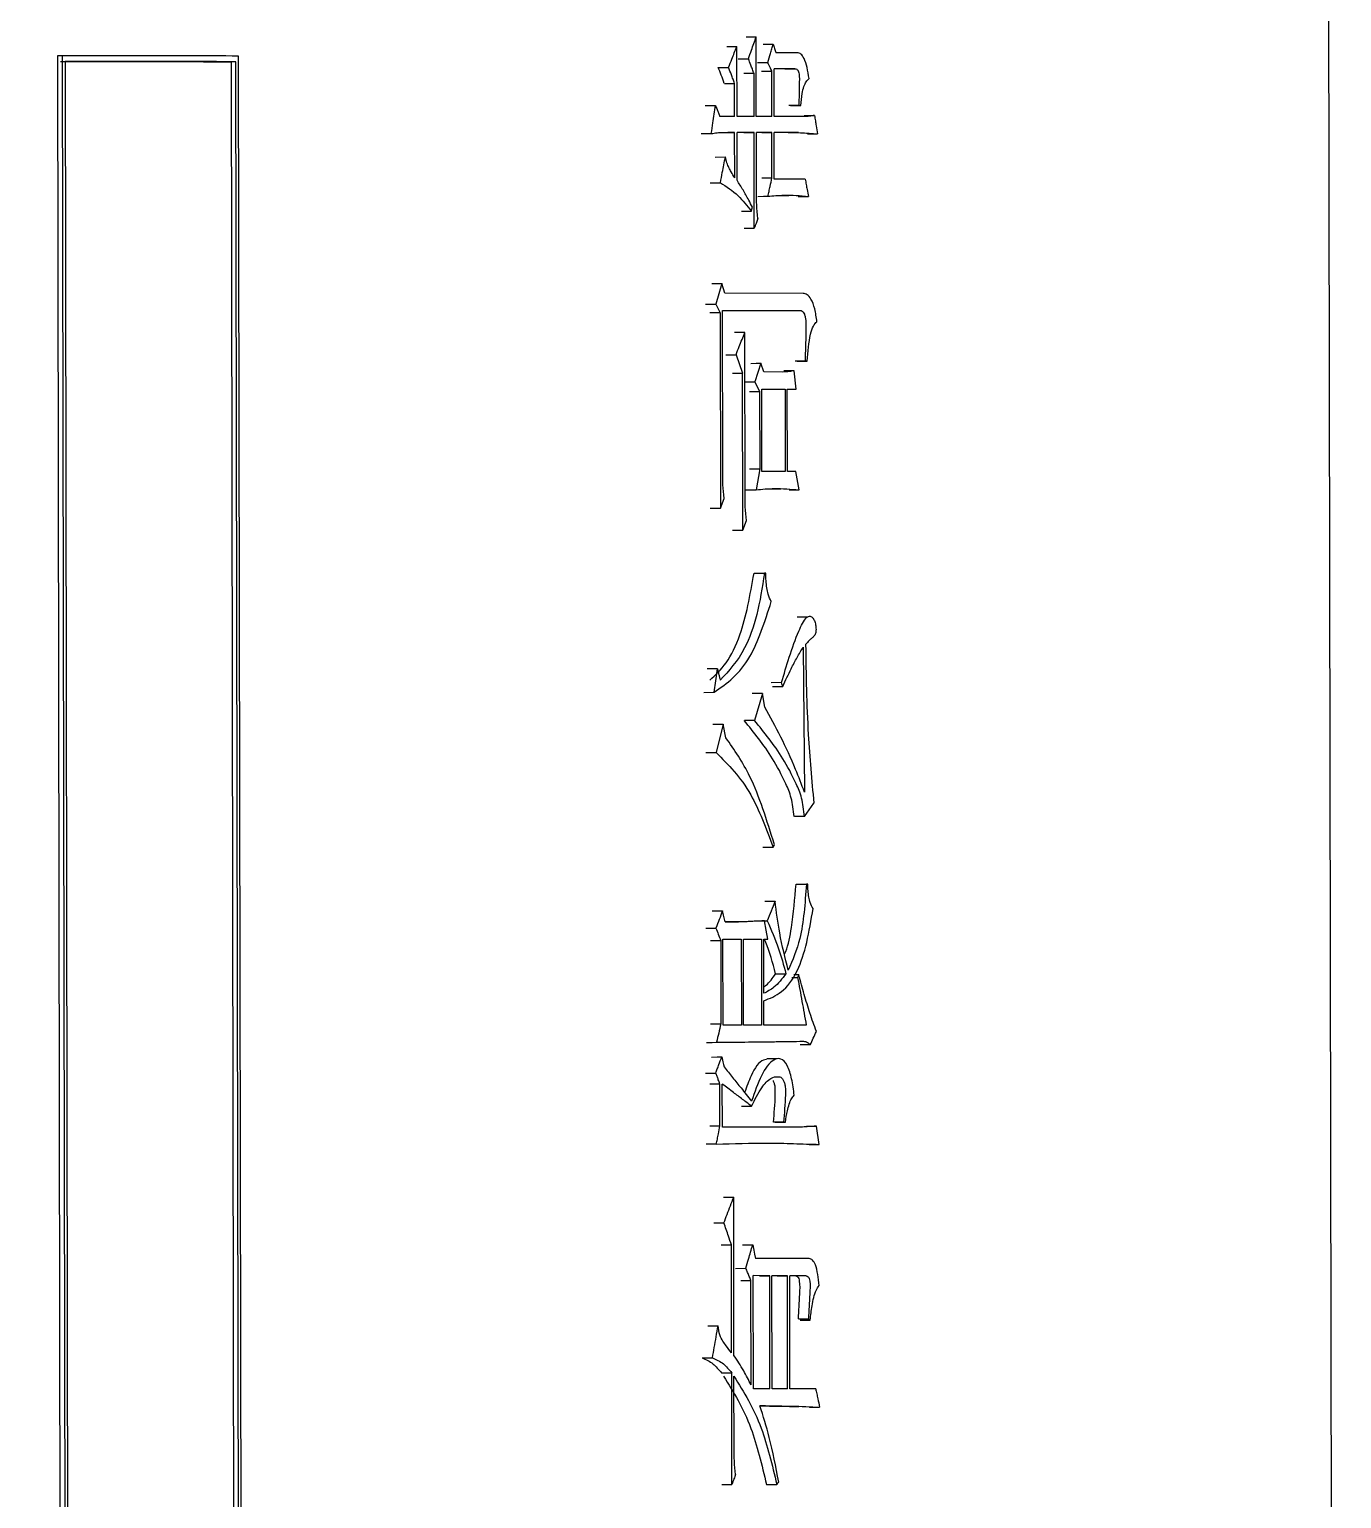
# Model space of a CAD drawing. Header units: millimetres. Extents: x 2384 to 4064, y 886 to 2074.
# Drawn here: x 2992.42 to 3003.98, y 1087.38 to 1100.33 of the extents above; entities that cross this region are included whole.
import ezdxf

# ---------------------------------------------------------------- set-up
doc = ezdxf.new("R2010")
doc.units = ezdxf.units.MM

msp = doc.modelspace()

# ---------------------------------------------------------------- linework, layer by layer
at = {"color": 7, "linetype": 'Continuous', "lineweight": 25}
for p, q in [((3003.859, 1102.764), (3003.921, 1065.764)), ((2998.651, 1099.558), (2998.65, 1100.175)), ((2998.821, 1099.558), (2998.82, 1100.261)), ((2992.664, 1100.093), (2992.702, 1077.96)), ((2992.706, 1100.093), (2992.664, 1100.093)), ((2992.706, 1100.093), (2992.743, 1077.96)), ((2992.731, 1100.043), (2992.768, 1078.01)), ((2994.193, 1100.041), (2994.23, 1078.008)), ((2994.236, 1100.041), (2994.193, 1100.041)), ((2994.273, 1078.008), (2994.236, 1100.041)), ((2994.297, 1077.958), (2994.26, 1100.091)), ((2998.662, 1100.066), (2998.752, 1100.067)), ((2998.832, 1100.033), (2998.921, 1100.034)), ((2999.183, 1100.12), (2998.993, 1100.12)), ((2998.485, 1099.991), (2998.576, 1099.991)), ((2998.801, 1099.937), (2998.711, 1099.936)), ((2998.801, 1099.558), (2998.801, 1099.937)), ((2998.868, 1099.958), (2998.957, 1099.958)), ((2998.958, 1099.558), (2998.957, 1099.958)), ((2999.16, 1099.979), (2998.977, 1099.979)), ((2998.978, 1099.558), (2998.977, 1099.979)), ((2999.071, 1099.979), (2999.16, 1099.979)), ((2998.63, 1099.558), (2998.63, 1099.85)), ((2999.196, 1099.654), (2999.107, 1099.654)), ((2999.123, 1099.654), (2999.212, 1099.654)), ((2999.196, 1099.654), (2999.212, 1099.654)), ((2998.63, 1099.558), (2998.499, 1099.559)), ((2998.801, 1099.558), (2998.651, 1099.558)), ((2998.958, 1099.558), (2998.821, 1099.558)), ((2999.22, 1099.557), (2998.978, 1099.558)), ((2998.541, 1099.418), (2998.63, 1099.418)), ((2998.63, 1099.418), (2998.569, 1099.418)), ((2998.631, 1099.018), (2998.63, 1099.418)), ((2998.801, 1099.417), (2998.651, 1099.418)), ((2998.652, 1098.996), (2998.651, 1099.418)), ((2998.712, 1099.417), (2998.801, 1099.417)), ((2998.803, 1098.574), (2998.801, 1099.417)), ((2998.958, 1099.417), (2998.822, 1099.417)), ((2998.822, 1098.876), (2998.822, 1099.417)), ((2998.869, 1099.417), (2998.958, 1099.417)), ((2998.959, 1099.017), (2998.958, 1099.417)), ((2999.192, 1099.416), (2998.978, 1099.417)), ((2998.979, 1099.006), (2998.978, 1099.417)), ((2999.103, 1099.416), (2999.192, 1099.416)), ((2999.272, 1099.405), (2999.36, 1099.405)), ((2998.459, 1099.201), (2998.549, 1099.202)), ((2998.87, 1099.017), (2998.959, 1099.017)), ((2999.252, 1099.005), (2998.979, 1099.006)), ((2998.414, 1098.974), (2998.504, 1098.975)), ((2999.191, 1098.854), (2999.28, 1098.854)), ((2998.689, 1098.725), (2998.778, 1098.725)), ((2998.713, 1098.573), (2998.803, 1098.574)), ((2998.518, 1098.088), (2998.464, 1097.904)), ((2998.543, 1098.001), (2998.518, 1098.088)), ((2999.234, 1097.999), (2998.543, 1098.001)), ((2998.464, 1097.904), (2998.502, 1097.828)), ((2998.502, 1097.828), (2998.504, 1096.108)), ((2998.522, 1097.85), (2999.215, 1097.848)), ((2998.525, 1096.411), (2998.522, 1097.85)), ((2998.722, 1096.216), (2998.719, 1097.654)), ((2998.552, 1097.46), (2998.642, 1097.46)), ((2998.642, 1097.46), (2998.699, 1097.297)), ((2998.702, 1095.913), (2998.699, 1097.297)), ((2998.861, 1097.384), (2998.809, 1097.221)), ((2998.886, 1097.308), (2998.861, 1097.384)), ((2999.054, 1097.307), (2998.886, 1097.308)), ((2999.153, 1097.318), (2999.063, 1097.318)), ((2999.173, 1097.156), (2999.153, 1097.318)), ((2999.251, 1097.404), (2999.162, 1097.404)), ((2999.181, 1097.404), (2999.27, 1097.404)), ((2999.27, 1097.404), (2999.251, 1097.404)), ((2998.809, 1097.221), (2998.85, 1097.135)), ((2998.85, 1097.135), (2998.851, 1096.453)), ((2998.87, 1097.156), (2999.074, 1097.156)), ((2998.871, 1096.432), (2998.87, 1097.156)), ((2998.984, 1097.156), (2999.074, 1097.156)), ((2999.074, 1097.156), (2999.075, 1096.431)), ((2999.093, 1097.156), (2999.173, 1097.156)), ((2999.095, 1096.431), (2999.093, 1097.156)), ((2999.093, 1097.156), (2999.173, 1097.156)), ((2998.761, 1096.453), (2998.851, 1096.453)), ((2998.851, 1096.453), (2998.819, 1096.27)), ((2999.075, 1096.431), (2998.871, 1096.432)), ((2999.17, 1096.431), (2999.095, 1096.431)), ((2999.198, 1096.269), (2999.17, 1096.431)), ((2999.109, 1096.268), (2999.198, 1096.269)), ((2998.504, 1096.108), (2998.537, 1096.194)), ((2998.415, 1096.108), (2998.504, 1096.108)), ((2998.612, 1095.913), (2998.702, 1095.913)), ((2998.702, 1095.913), (2998.734, 1095.999)), ((2998.803, 1095.534), (2998.893, 1095.534)), ((2998.905, 1095.534), (2998.893, 1095.534)), ((2999.271, 1095.149), (2999.181, 1095.149)), ((2999.235, 1094.884), (2999.245, 1093.607)), ((2998.359, 1094.485), (2998.449, 1094.486)), ((2998.874, 1094.474), (2998.806, 1094.236)), ((2998.895, 1094.355), (2998.874, 1094.474)), ((2999.042, 1094.571), (2998.953, 1094.57)), ((2998.965, 1094.538), (2999.054, 1094.538)), ((2998.528, 1094.204), (2998.467, 1093.955)), ((2998.553, 1094.085), (2998.528, 1094.204)), ((2999.246, 1093.391), (2999.328, 1093.51)), ((2999.246, 1093.391), (2999.157, 1093.391)), ((2998.879, 1093.121), (2998.969, 1093.121)), ((2998.969, 1093.121), (2998.981, 1093.143)), ((2999.173, 1092.796), (2999.262, 1092.796)), ((2999.274, 1092.796), (2999.262, 1092.796)), ((2998.896, 1092.645), (2998.986, 1092.645)), ((2998.894, 1092.472), (2998.918, 1092.472)), ((2998.507, 1092.3), (2998.508, 1091.565)), ((2998.527, 1092.311), (2998.687, 1092.311)), ((2998.529, 1091.554), (2998.527, 1092.311)), ((2998.598, 1092.311), (2998.687, 1092.311)), ((2998.687, 1092.311), (2998.689, 1091.554)), ((2998.708, 1092.311), (2998.866, 1092.31)), ((2998.709, 1091.553), (2998.708, 1092.311)), ((2998.776, 1092.31), (2998.866, 1092.31)), ((2998.866, 1092.31), (2998.867, 1091.553)), ((2998.886, 1092.31), (2998.922, 1092.31)), ((2998.887, 1091.834), (2998.886, 1092.31)), ((2998.886, 1092.31), (2998.922, 1092.31)), ((2999.197, 1091.996), (2999.152, 1091.996)), ((2999.135, 1091.974), (2999.185, 1091.974)), ((2998.887, 1091.553), (2998.887, 1091.769)), ((2998.418, 1091.565), (2998.508, 1091.565)), ((2998.689, 1091.554), (2998.529, 1091.554)), ((2998.867, 1091.553), (2998.709, 1091.553)), ((2999.261, 1091.552), (2998.887, 1091.553)), ((2999.146, 1091.411), (2999.237, 1091.412)), ((2999.002, 1091.257), (2998.913, 1091.257)), ((2998.373, 1091.132), (2998.463, 1091.132)), ((2998.501, 1091.035), (2998.411, 1091.035)), ((2998.501, 1090.667), (2998.501, 1091.035)), ((2998.522, 1090.656), (2998.521, 1091.035)), ((2998.69, 1090.839), (2998.779, 1090.839)), ((2999.061, 1090.698), (2998.971, 1090.698)), ((2998.987, 1090.698), (2999.077, 1090.698)), ((2999.061, 1090.698), (2999.077, 1090.698)), ((2998.411, 1090.667), (2998.501, 1090.667)), ((2999.156, 1090.655), (2998.522, 1090.656)), ((2999.375, 1090.503), (2999.352, 1090.665)), ((2998.468, 1090.505), (2998.378, 1090.505)), ((2999.287, 1090.502), (2999.375, 1090.503)), ((2998.624, 1088.644), (2998.622, 1090.039)), ((2998.446, 1089.812), (2998.536, 1089.812)), ((2998.603, 1088.666), (2998.602, 1089.617)), ((2998.639, 1089.411), (2998.729, 1089.412)), ((2999.287, 1089.497), (2998.814, 1089.498)), ((2998.684, 1089.303), (2998.774, 1089.303)), ((2998.775, 1088.384), (2998.774, 1089.303)), ((2998.939, 1089.346), (2998.794, 1089.347)), ((2998.796, 1088.351), (2998.794, 1089.347)), ((2998.85, 1089.346), (2998.939, 1089.346)), ((2998.941, 1088.351), (2998.939, 1089.346)), ((2999.095, 1089.346), (2998.959, 1089.346)), ((2998.961, 1088.351), (2998.959, 1089.346)), ((2999.005, 1089.346), (2999.095, 1089.346)), ((2999.096, 1088.351), (2999.095, 1089.346)), ((2999.116, 1088.351), (2999.115, 1089.346)), ((2999.26, 1089.345), (2999.115, 1089.346)), ((2999.26, 1089.345), (2999.169, 1089.345)), ((2998.394, 1088.904), (2998.484, 1088.904)), ((2998.344, 1088.622), (2998.434, 1088.623)), ((2998.514, 1088.492), (2998.604, 1088.492)), ((2998.605, 1087.508), (2998.604, 1088.492)), ((2998.625, 1087.811), (2998.624, 1088.46)), ((2998.941, 1088.351), (2998.796, 1088.351)), ((2999.096, 1088.351), (2998.961, 1088.351)), ((2999.344, 1088.35), (2999.116, 1088.351)), ((2999.29, 1088.188), (2999.379, 1088.188)), ((2998.516, 1087.508), (2998.605, 1087.508)), ((2998.911, 1087.507), (2999.002, 1087.507))]:
    msp.add_line(p, q, dxfattribs=at)
at = {"color": 7, "linetype": 'Continuous', "lineweight": 25, "flags": 128}
for points in [[(2998.56, 1100.175), (2998.61, 1100.175), (2998.65, 1100.175)], [(2998.731, 1100.261), (2998.78, 1100.261), (2998.82, 1100.261)], [(2998.88, 1100.196), (2998.929, 1100.196), (2998.969, 1100.196)], [(2998.54, 1099.85), (2998.59, 1099.85), (2998.63, 1099.85)], [(2998.371, 1099.656), (2998.421, 1099.656), (2998.461, 1099.656)], [(2999.244, 1099.567), (2999.293, 1099.567), (2999.333, 1099.568)], [(2998.334, 1099.407), (2998.385, 1099.407), (2998.424, 1099.407)], [(2998.834, 1098.854), (2998.883, 1098.855), (2998.923, 1098.855)], [(2998.778, 1098.725), (2998.782, 1098.741), (2998.786, 1098.758)], [(2998.428, 1098.087), (2998.478, 1098.087), (2998.518, 1098.088)], [(2998.374, 1097.904), (2998.424, 1097.904), (2998.464, 1097.904)], [(2998.502, 1097.828), (2998.451, 1097.828), (2998.412, 1097.828)], [(2999.126, 1097.848), (2999.169, 1097.848), (2999.215, 1097.848)], [(2998.719, 1097.654), (2998.668, 1097.654), (2998.629, 1097.654)], [(2998.61, 1097.297), (2998.659, 1097.297), (2998.699, 1097.297)], [(2998.772, 1097.383), (2998.821, 1097.384), (2998.861, 1097.384)], [(2998.72, 1097.221), (2998.769, 1097.221), (2998.809, 1097.221)], [(2998.76, 1097.135), (2998.81, 1097.135), (2998.85, 1097.135)], [(2998.729, 1096.269), (2998.779, 1096.269), (2998.819, 1096.27)], [(2998.478, 1094.691), (2998.427, 1094.691), (2998.388, 1094.691)], [(2998.449, 1094.486), (2998.464, 1094.588), (2998.478, 1094.691)], [(2998.874, 1094.474), (2998.823, 1094.474), (2998.785, 1094.474)], [(2999.054, 1094.538), (2999.051, 1094.546), (2999.047, 1094.559), (2999.042, 1094.571)], [(2998.438, 1094.204), (2998.488, 1094.204), (2998.528, 1094.204)], [(2998.806, 1094.236), (2998.783, 1094.236), (2998.761, 1094.236), (2998.716, 1094.236)], [(2998.377, 1093.955), (2998.399, 1093.955), (2998.421, 1093.955), (2998.444, 1093.955), (2998.467, 1093.955)], [(2998.433, 1092.56), (2998.483, 1092.56), (2998.523, 1092.56)], [(2998.375, 1092.408), (2998.425, 1092.409), (2998.465, 1092.409)], [(2998.804, 1092.472), (2998.854, 1092.472), (2998.894, 1092.473)], [(2998.922, 1092.31), (2998.908, 1092.391), (2998.894, 1092.473)], [(2998.417, 1092.3), (2998.467, 1092.3), (2998.507, 1092.3)], [(2998.993, 1092.007), (2999.019, 1092.007), (2999.047, 1092.007), (2999.082, 1092.007)], [(2999.197, 1091.996), (2999.191, 1091.985), (2999.185, 1091.974)], [(2998.381, 1091.402), (2998.431, 1091.402), (2998.471, 1091.403)], [(2999.296, 1091.379), (2999.273, 1091.379), (2999.25, 1091.379), (2999.207, 1091.379)], [(2998.427, 1091.272), (2998.477, 1091.273), (2998.517, 1091.273)], [(2998.517, 1091.273), (2998.527, 1091.229), (2998.532, 1091.208), (2998.537, 1091.186)], [(2999.263, 1090.665), (2999.311, 1090.665), (2999.352, 1090.665)], [(2998.532, 1090.039), (2998.582, 1090.039), (2998.622, 1090.039)], [(2998.512, 1089.617), (2998.562, 1089.617), (2998.602, 1089.617)], [(2998.7, 1089.617), (2998.749, 1089.617), (2998.789, 1089.617)], [(2998.789, 1089.617), (2998.799, 1089.572), (2998.806, 1089.535), (2998.814, 1089.498)], [(2999.192, 1088.967), (2999.226, 1088.967), (2999.253, 1088.967), (2999.281, 1088.967)], [(2999.207, 1088.956), (2999.242, 1088.956), (2999.269, 1088.956), (2999.296, 1088.956)]]:
    msp.add_lwpolyline(points, dxfattribs=at)
at = {"color": 7, "linetype": 'Continuous', "lineweight": 25}
for points, knots in [([(3082.217, 1240.42), (3082.236, 1241.671), (3082.29, 1245.228), (3082.133, 1251.093), (3081.649, 1257.998), (3080.846, 1264.874), (3079.731, 1271.706), (3078.305, 1278.48), (3076.571, 1285.182), (3074.534, 1291.798), (3072.197, 1298.314), (3069.564, 1304.717), (3066.643, 1310.993), (3063.438, 1317.129), (3059.956, 1323.112), (3056.205, 1328.93), (3052.192, 1334.571), (3047.926, 1340.023), (3043.416, 1345.275), (3038.671, 1350.315), (3033.701, 1355.133), (3028.516, 1359.72), (3023.127, 1364.065), (3017.545, 1368.16), (3011.783, 1371.996), (3005.851, 1375.565), (2999.763, 1378.86), (2993.53, 1381.873), (2987.167, 1384.599), (2980.686, 1387.031), (2974.1, 1389.165), (2967.425, 1390.997), (2960.672, 1392.522), (2953.857, 1393.737), (2946.994, 1394.64), (2940.096, 1395.228), (2933.179, 1395.502), (2926.256, 1395.459), (2919.343, 1395.101), (2912.453, 1394.427), (2905.602, 1393.44), (2898.802, 1392.141), (2892.069, 1390.533), (2885.416, 1388.62), (2878.857, 1386.405), (2872.407, 1383.893), (2866.077, 1381.089), (2859.882, 1378), (2853.835, 1374.63), (2847.947, 1370.989), (2842.232, 1367.082), (2836.702, 1362.919), (2831.366, 1358.508), (2826.238, 1353.858), (2821.328, 1348.979), (2816.645, 1343.88), (2812.199, 1338.574), (2808.001, 1333.07), (2804.058, 1327.38), (2800.378, 1321.516), (2796.97, 1315.49), (2793.841, 1309.316), (2790.997, 1303.004), (2788.443, 1296.57), (2786.186, 1290.025), (2784.23, 1283.385), (2782.579, 1276.662), (2781.236, 1269.871), (2780.205, 1263.026), (2779.487, 1256.14), (2779.085, 1249.23), (2778.998, 1242.308), (2779.227, 1235.389), (2779.771, 1228.488), (2780.63, 1221.618), (2781.801, 1214.796), (2783.283, 1208.034), (2785.071, 1201.346), (2787.163, 1194.747), (2789.554, 1188.25), (2792.238, 1181.87), (2795.211, 1175.618), (2798.467, 1169.509), (2801.998, 1163.554), (2805.796, 1157.767), (2809.855, 1152.159), (2814.166, 1146.743), (2818.719, 1141.528), (2823.505, 1136.527), (2828.515, 1131.749), (2833.738, 1127.206), (2839.162, 1122.905), (2844.777, 1118.856), (2850.571, 1115.067), (2856.532, 1111.547), (2862.647, 1108.303), (2868.904, 1105.341), (2875.289, 1102.668), (2881.79, 1100.289), (2888.393, 1098.209), (2895.084, 1096.432), (2901.848, 1094.963), (2908.673, 1093.804), (2915.544, 1092.957), (2922.446, 1092.425), (2929.365, 1092.209), (2936.287, 1092.308), (2943.197, 1092.723), (2950.081, 1093.453), (2956.925, 1094.497), (2963.713, 1095.852), (2970.433, 1097.515), (2977.07, 1099.483), (2983.61, 1101.751), (2990.04, 1104.316), (2996.346, 1107.172), (3002.516, 1110.312), (3008.535, 1113.731), (3014.392, 1117.421), (3020.075, 1121.374), (3025.571, 1125.583), (3030.87, 1130.038), (3035.96, 1134.73), (3040.83, 1139.649), (3045.471, 1144.786), (3049.873, 1150.129), (3054.026, 1155.667), (3057.922, 1161.389), (3061.553, 1167.283), (3064.912, 1173.336), (3067.99, 1179.537), (3070.783, 1185.871), (3073.283, 1192.326), (3075.486, 1198.889), (3077.388, 1205.545), (3078.984, 1212.282), (3080.27, 1219.083), (3081.245, 1225.937), (3081.894, 1232.707), (3082.145, 1237.542), (3082.208, 1240.073), (3082.217, 1240.42)], [0, 0, 0, 0, 0.00394, 0.011205, 0.01847, 0.025736, 0.033001, 0.040266, 0.047531, 0.054797, 0.062062, 0.069327, 0.076593, 0.083858, 0.091123, 0.098389, 0.105654, 0.112919, 0.120185, 0.12745, 0.134715, 0.141981, 0.149246, 0.156511, 0.163777, 0.171042, 0.178307, 0.185573, 0.192838, 0.200103, 0.207369, 0.214634, 0.221899, 0.229165, 0.23643, 0.243695, 0.250961, 0.258226, 0.265491, 0.272757, 0.280022, 0.287287, 0.294553, 0.301818, 0.309083, 0.316349, 0.323614, 0.330879, 0.338145, 0.34541, 0.352675, 0.35994, 0.367206, 0.374471, 0.381736, 0.389002, 0.396267, 0.403532, 0.410798, 0.418063, 0.425328, 0.432594, 0.439859, 0.447124, 0.45439, 0.461655, 0.46892, 0.476186, 0.483451, 0.490716, 0.497982, 0.505247, 0.512512, 0.519778, 0.527043, 0.534308, 0.541574, 0.548839, 0.556104, 0.56337, 0.570635, 0.5779, 0.585166, 0.592431, 0.599696, 0.606962, 0.614227, 0.621492, 0.628758, 0.636023, 0.643288, 0.650554, 0.657819, 0.665084, 0.67235, 0.679615, 0.68688, 0.694146, 0.701411, 0.708676, 0.715941, 0.723207, 0.730472, 0.737737, 0.745003, 0.752268, 0.759533, 0.766799, 0.774064, 0.781329, 0.788595, 0.79586, 0.803125, 0.810391, 0.817656, 0.824921, 0.832187, 0.839452, 0.846717, 0.853983, 0.861248, 0.868513, 0.875779, 0.883044, 0.890309, 0.897575, 0.90484, 0.912105, 0.919371, 0.926636, 0.933901, 0.941167, 0.948432, 0.955697, 0.962963, 0.970228, 0.977493, 0.984759, 0.992024, 0.998907, 1, 1, 1, 1]), ([(2998.576, 1099.991), (2998.586, 1100.015), (2998.603, 1100.058), (2998.627, 1100.119), (2998.642, 1100.156), (2998.65, 1100.175)], [0, 0, 0, 0, 0.392599, 0.6963, 1, 1, 1, 1]), ([(2998.752, 1100.067), (2998.761, 1100.092), (2998.776, 1100.137), (2998.799, 1100.202), (2998.813, 1100.241), (2998.82, 1100.261)], [0, 0, 0, 0, 0.390379, 0.695189, 1, 1, 1, 1]), ([(2998.921, 1100.034), (2998.929, 1100.061), (2998.941, 1100.101), (2998.957, 1100.155), (2998.965, 1100.182), (2998.969, 1100.196)], [0, 0, 0, 0, 0.4999999, 0.75, 1, 1, 1, 1]), ([(2998.969, 1100.196), (2998.971, 1100.19), (2998.975, 1100.177), (2998.981, 1100.158), (2998.987, 1100.139), (2998.991, 1100.126), (2998.993, 1100.12)], [0, 0, 0, 0, 0.25, 0.5, 0.75, 1, 1, 1, 1]), ([(2992.69, 1100.043), (2992.976, 1100.042), (2993.487, 1100.042), (2993.978, 1100.041), (2994.193, 1100.041)], [0, 0, 0, 0, 0.559999, 1, 1, 1, 1]), ([(2994.26, 1100.091), (2994.108, 1100.091), (2993.804, 1100.092), (2993.288, 1100.092), (2992.917, 1100.092), (2992.706, 1100.093)], [0, 0, 0, 0, 0.300082, 0.600163, 1, 1, 1, 1]), ([(2994.236, 1100.041), (2994.084, 1100.041), (2993.78, 1100.042), (2993.279, 1100.042), (2992.926, 1100.042), (2992.731, 1100.043)], [0, 0, 0, 0, 0.3099213, 0.6198426, 1, 1, 1, 1]), ([(2998.801, 1099.937), (2998.796, 1099.949), (2998.787, 1099.974), (2998.77, 1100.017), (2998.759, 1100.048), (2998.752, 1100.067)], [0, 0, 0, 0, 0.285577, 0.571154, 1, 1, 1, 1]), ([(2998.957, 1099.958), (2998.952, 1099.969), (2998.944, 1099.987), (2998.932, 1100.012), (2998.925, 1100.027), (2998.921, 1100.034)], [0, 0, 0, 0, 0.4303518, 0.7151759, 1, 1, 1, 1]), ([(2999.286, 1099.892), (2999.28, 1099.925), (2999.27, 1099.991), (2999.245, 1100.067), (2999.215, 1100.113), (2999.194, 1100.118), (2999.183, 1100.12)], [0, 0, 0, 0, 0.290906, 0.5739, 0.788992, 1, 1, 1, 1]), ([(2998.539, 1099.85), (2998.53, 1099.874), (2998.512, 1099.921), (2998.494, 1099.968), (2998.485, 1099.991)], [0, 0, 0, 0, 0.5, 1, 1, 1, 1]), ([(2998.63, 1099.85), (2998.625, 1099.863), (2998.616, 1099.888), (2998.598, 1099.935), (2998.585, 1099.969), (2998.576, 1099.991)], [0, 0, 0, 0, 0.26361, 0.527219, 1, 1, 1, 1]), ([(2999.16, 1099.979), (2999.166, 1099.978), (2999.177, 1099.977), (2999.195, 1099.956), (2999.201, 1099.905), (2999.198, 1099.805), (2999.197, 1099.721), (2999.196, 1099.654)], [0, 0, 0, 0, 0.111188, 0.223572, 0.352358, 0.48582, 1, 1, 1, 1]), ([(2999.212, 1099.654), (2999.216, 1099.69), (2999.222, 1099.748), (2999.238, 1099.824), (2999.261, 1099.867), (2999.277, 1099.884), (2999.286, 1099.892)], [0, 0, 0, 0, 0.350808, 0.573679, 0.788817, 1, 1, 1, 1]), ([(2998.424, 1099.407), (2998.429, 1099.439), (2998.438, 1099.496), (2998.45, 1099.579), (2998.457, 1099.63), (2998.461, 1099.656)], [0, 0, 0, 0, 0.378869, 0.689434, 1, 1, 1, 1]), ([(2998.461, 1099.656), (2998.466, 1099.644), (2998.475, 1099.621), (2998.487, 1099.589), (2998.495, 1099.569), (2998.499, 1099.559)], [0, 0, 0, 0, 0.380769, 0.690385, 1, 1, 1, 1]), ([(2999.333, 1099.568), (2999.319, 1099.565), (2999.294, 1099.56), (2999.256, 1099.558), (2999.232, 1099.557), (2999.22, 1099.557)], [0, 0, 0, 0, 0.367164, 0.6835, 1, 1, 1, 1]), ([(2999.333, 1099.568), (2999.336, 1099.552), (2999.341, 1099.521), (2999.35, 1099.467), (2999.357, 1099.429), (2999.36, 1099.405)], [0, 0, 0, 0, 0.283865, 0.567729, 1, 1, 1, 1]), ([(2998.424, 1099.407), (2998.441, 1099.41), (2998.474, 1099.416), (2998.522, 1099.418), (2998.553, 1099.418), (2998.569, 1099.418)], [0, 0, 0, 0, 0.349478, 0.674651, 1, 1, 1, 1]), ([(2999.192, 1099.416), (2999.216, 1099.415), (2999.256, 1099.412), (2999.312, 1099.409), (2999.344, 1099.406), (2999.36, 1099.405)], [0, 0, 0, 0, 0.414999, 0.707499, 1, 1, 1, 1]), ([(2998.504, 1098.975), (2998.51, 1099.005), (2998.52, 1099.058), (2998.535, 1099.133), (2998.544, 1099.179), (2998.549, 1099.202)], [0, 0, 0, 0, 0.397712, 0.698856, 1, 1, 1, 1]), ([(2998.631, 1099.018), (2998.621, 1099.035), (2998.603, 1099.063), (2998.58, 1099.107), (2998.561, 1099.148), (2998.553, 1099.184), (2998.549, 1099.202)], [0, 0, 0, 0, 0.335639, 0.554348, 0.775254, 1, 1, 1, 1]), ([(2998.786, 1098.758), (2998.776, 1098.779), (2998.749, 1098.832), (2998.704, 1098.912), (2998.669, 1098.968), (2998.652, 1098.996)], [0, 0, 0, 0, 0.249893, 0.624561, 1, 1, 1, 1]), ([(2998.923, 1098.855), (2998.926, 1098.869), (2998.933, 1098.899), (2998.945, 1098.953), (2998.953, 1098.992), (2998.959, 1099.017)], [0, 0, 0, 0, 0.27079, 0.54158, 1, 1, 1, 1]), ([(2999.252, 1099.005), (2999.255, 1098.99), (2999.26, 1098.96), (2999.269, 1098.909), (2999.276, 1098.874), (2999.28, 1098.854)], [0, 0, 0, 0, 0.30079, 0.601581, 1, 1, 1, 1]), ([(2998.504, 1098.975), (2998.557, 1098.941), (2998.653, 1098.88), (2998.74, 1098.773), (2998.778, 1098.725)], [0, 0, 0, 0, 0.557381, 1, 1, 1, 1]), ([(2998.835, 1098.66), (2998.831, 1098.7), (2998.824, 1098.771), (2998.823, 1098.844), (2998.822, 1098.876)], [0, 0, 0, 0, 0.558835, 1, 1, 1, 1]), ([(2998.923, 1098.855), (2998.97, 1098.859), (2999.054, 1098.867), (2999.173, 1098.864), (2999.244, 1098.857), (2999.28, 1098.854)], [0, 0, 0, 0, 0.394437, 0.697091, 1, 1, 1, 1]), ([(2999.022, 1098.862), (2999.03, 1098.862), (2999.068, 1098.864), (2999.09, 1098.862), (2999.107, 1098.861)], [0, 0, 0, 0, 0.222043, 1, 1, 1, 1]), ([(2998.835, 1098.66), (2998.83, 1098.648), (2998.823, 1098.627), (2998.812, 1098.598), (2998.806, 1098.582), (2998.803, 1098.574)], [0, 0, 0, 0, 0.42836, 0.71418, 1, 1, 1, 1]), ([(2999.355, 1097.75), (2999.35, 1097.789), (2999.338, 1097.865), (2999.307, 1097.95), (2999.27, 1097.993), (2999.246, 1097.997), (2999.234, 1097.999)], [0, 0, 0, 0, 0.291641, 0.573732, 0.788274, 1, 1, 1, 1]), ([(2999.215, 1097.848), (2999.221, 1097.845), (2999.232, 1097.84), (2999.245, 1097.818), (2999.26, 1097.763), (2999.257, 1097.615), (2999.253, 1097.488), (2999.251, 1097.404)], [0, 0, 0, 0, 0.101198, 0.163077, 0.226913, 0.489011, 1, 1, 1, 1]), ([(2999.27, 1097.404), (2999.277, 1097.486), (2999.285, 1097.599), (2999.321, 1097.719), (2999.344, 1097.74), (2999.355, 1097.75)], [0, 0, 0, 0, 0.573069, 0.791053, 1, 1, 1, 1]), ([(2998.642, 1097.46), (2998.652, 1097.484), (2998.669, 1097.528), (2998.695, 1097.593), (2998.711, 1097.634), (2998.719, 1097.654)], [0, 0, 0, 0, 0.371336, 0.685668, 1, 1, 1, 1]), ([(2999.153, 1097.318), (2999.139, 1097.316), (2999.116, 1097.311), (2999.083, 1097.309), (2999.063, 1097.308), (2999.054, 1097.307)], [0, 0, 0, 0, 0.411846, 0.705868, 1, 1, 1, 1]), ([(2998.537, 1096.194), (2998.533, 1096.234), (2998.526, 1096.305), (2998.525, 1096.379), (2998.525, 1096.411)], [0, 0, 0, 0, 0.558835, 1, 1, 1, 1]), ([(2998.819, 1096.27), (2998.872, 1096.275), (2998.963, 1096.283), (2999.089, 1096.279), (2999.161, 1096.272), (2999.198, 1096.269)], [0, 0, 0, 0, 0.420758, 0.710282, 1, 1, 1, 1]), ([(2998.906, 1096.277), (2998.925, 1096.278), (2998.963, 1096.28), (2999.01, 1096.277), (2999.034, 1096.276)], [0, 0, 0, 0, 0.481781, 1, 1, 1, 1]), ([(2998.734, 1095.999), (2998.73, 1096.039), (2998.723, 1096.11), (2998.722, 1096.183), (2998.722, 1096.216)], [0, 0, 0, 0, 0.5588391, 1, 1, 1, 1]), ([(2998.412, 1094.593), (2998.461, 1094.638), (2998.561, 1094.729), (2998.71, 1095.032), (2998.767, 1095.342), (2998.801, 1095.534)], [0, 0, 0, 0, 0.271408, 0.550001, 1, 1, 1, 1]), ([(2998.893, 1095.534), (2998.873, 1095.409), (2998.834, 1095.162), (2998.705, 1094.809), (2998.579, 1094.675), (2998.503, 1094.594)], [0, 0, 0, 0, 0.290045, 0.572386, 1, 1, 1, 1]), ([(2998.953, 1095.285), (2998.943, 1095.305), (2998.926, 1095.339), (2998.912, 1095.406), (2998.906, 1095.469), (2998.905, 1095.512), (2998.905, 1095.534)], [0, 0, 0, 0, 0.329138, 0.549704, 0.774066, 1, 1, 1, 1]), ([(2998.449, 1094.486), (2998.562, 1094.565), (2998.767, 1094.71), (2998.896, 1095.107), (2998.953, 1095.285)], [0, 0, 0, 0, 0.5503818, 1, 1, 1, 1]), ([(2999.042, 1094.571), (2999.065, 1094.646), (2999.113, 1094.804), (2999.174, 1094.982), (2999.227, 1095.095), (2999.258, 1095.143), (2999.288, 1095.159), (2999.311, 1095.151), (2999.329, 1095.127), (2999.342, 1095.093), (2999.347, 1095.058), (2999.347, 1095.03), (2999.345, 1095.011), (2999.34, 1094.995), (2999.328, 1094.976), (2999.309, 1094.964), (2999.283, 1094.94), (2999.266, 1094.919), (2999.255, 1094.906)], [0, 0, 0, 0, 0.208327, 0.438579, 0.516155, 0.594141, 0.638967, 0.683977, 0.718613, 0.753484, 0.783868, 0.800043, 0.813274, 0.826566, 0.846387, 0.891603, 0.934124, 1, 1, 1, 1]), ([(2999.054, 1094.538), (2999.079, 1094.591), (2999.12, 1094.679), (2999.18, 1094.795), (2999.217, 1094.854), (2999.235, 1094.884)], [0, 0, 0, 0, 0.420999, 0.709933, 1, 1, 1, 1]), ([(2999.255, 1094.906), (2999.259, 1094.64), (2999.267, 1094.17), (2999.309, 1093.71), (2999.328, 1093.51)], [0, 0, 0, 0, 0.563476, 1, 1, 1, 1]), ([(2998.478, 1094.691), (2998.482, 1094.677), (2998.488, 1094.653), (2998.496, 1094.621), (2998.501, 1094.603), (2998.503, 1094.594)], [0, 0, 0, 0, 0.4397358, 0.7198737, 1, 1, 1, 1]), ([(2999.245, 1093.607), (2999.22, 1093.674), (2999.154, 1093.845), (2999.038, 1094.097), (2998.942, 1094.269), (2998.895, 1094.355)], [0, 0, 0, 0, 0.242722, 0.620116, 1, 1, 1, 1]), ([(2999.154, 1093.391), (2999.147, 1093.448), (2999.134, 1093.562), (2999.062, 1093.726), (2998.931, 1093.973), (2998.8, 1094.132), (2998.715, 1094.236)], [0, 0, 0, 0, 0.124785, 0.247262, 0.507336, 1, 1, 1, 1]), ([(2999.246, 1093.391), (2999.239, 1093.448), (2999.226, 1093.562), (2999.153, 1093.726), (2999.022, 1093.973), (2998.891, 1094.132), (2998.806, 1094.236)], [0, 0, 0, 0, 0.124706, 0.247159, 0.50724, 1, 1, 1, 1]), ([(2998.981, 1093.143), (2998.914, 1093.357), (2998.797, 1093.736), (2998.627, 1093.979), (2998.553, 1094.085)], [0, 0, 0, 0, 0.565351, 1, 1, 1, 1]), ([(2998.467, 1093.955), (2998.574, 1093.849), (2998.769, 1093.656), (2998.907, 1093.287), (2998.969, 1093.121)], [0, 0, 0, 0, 0.552865, 1, 1, 1, 1]), ([(2999.07, 1092.178), (2999.074, 1092.186), (2999.102, 1092.249), (2999.142, 1092.46), (2999.16, 1092.668), (2999.171, 1092.796)], [0, 0, 0, 0, 0.053091, 0.41636, 1, 1, 1, 1]), ([(2999.262, 1092.796), (2999.25, 1092.627), (2999.229, 1092.329), (2999.14, 1092.126), (2999.102, 1092.039)], [0, 0, 0, 0, 0.5699995, 1, 1, 1, 1]), ([(2999.321, 1092.58), (2999.312, 1092.596), (2999.296, 1092.622), (2999.283, 1092.682), (2999.276, 1092.738), (2999.275, 1092.777), (2999.274, 1092.796)], [0, 0, 0, 0, 0.327603, 0.548378, 0.773257, 1, 1, 1, 1]), ([(2998.986, 1092.645), (2998.974, 1092.617), (2998.952, 1092.559), (2998.929, 1092.501), (2998.918, 1092.472)], [0, 0, 0, 0, 0.499715, 1, 1, 1, 1]), ([(2999.102, 1092.039), (2999.075, 1092.146), (2999.027, 1092.337), (2998.998, 1092.551), (2998.986, 1092.645)], [0, 0, 0, 0, 0.558168, 1, 1, 1, 1]), ([(2998.523, 1092.56), (2998.513, 1092.535), (2998.494, 1092.484), (2998.475, 1092.434), (2998.465, 1092.409)], [0, 0, 0, 0, 0.500001, 1, 1, 1, 1]), ([(2998.548, 1092.463), (2998.544, 1092.479), (2998.535, 1092.511), (2998.527, 1092.544), (2998.523, 1092.56)], [0, 0, 0, 0, 0.500002, 1, 1, 1, 1]), ([(2998.887, 1091.769), (2998.94, 1091.789), (2999.045, 1091.829), (2999.182, 1092.002), (2999.271, 1092.278), (2999.304, 1092.478), (2999.321, 1092.58)], [0, 0, 0, 0, 0.271409, 0.54611, 0.770558, 1, 1, 1, 1]), ([(2998.465, 1092.409), (2998.472, 1092.391), (2998.486, 1092.354), (2998.5, 1092.318), (2998.507, 1092.3)], [0, 0, 0, 0, 0.500001, 1, 1, 1, 1]), ([(2998.894, 1092.473), (2998.825, 1092.469), (2998.734, 1092.463), (2998.618, 1092.463), (2998.571, 1092.463), (2998.548, 1092.463)], [0, 0, 0, 0, 0.600138, 0.800068, 1, 1, 1, 1]), ([(2998.548, 1092.463), (2998.552, 1092.463), (2998.591, 1092.463), (2998.676, 1092.464), (2998.756, 1092.469), (2998.803, 1092.472)], [0, 0, 0, 0, 0.0503428, 0.4523912, 1, 1, 1, 1]), ([(2998.918, 1092.472), (2998.952, 1092.394), (2999.014, 1092.252), (2999.061, 1092.082), (2999.082, 1092.007)], [0, 0, 0, 0, 0.556475, 1, 1, 1, 1]), ([(2998.991, 1092.007), (2998.965, 1092.104), (2998.935, 1092.211), (2998.898, 1092.301), (2998.894, 1092.31)], [0, 0, 0, 0, 0.900346, 1, 1, 1, 1]), ([(2999.082, 1092.007), (2999.048, 1091.962), (2998.986, 1091.883), (2998.917, 1091.849), (2998.887, 1091.834)], [0, 0, 0, 0, 0.561781, 1, 1, 1, 1]), ([(2998.887, 1091.892), (2998.894, 1091.896), (2998.931, 1091.918), (2998.964, 1091.967), (2998.991, 1092.007)], [0, 0, 0, 0, 0.1962491, 1, 1, 1, 1]), ([(2999.35, 1091.498), (2999.331, 1091.551), (2999.293, 1091.656), (2999.243, 1091.824), (2999.212, 1091.938), (2999.197, 1091.996)], [0, 0, 0, 0, 0.344405, 0.671635, 1, 1, 1, 1]), ([(2999.185, 1091.974), (2999.198, 1091.904), (2999.223, 1091.763), (2999.248, 1091.623), (2999.261, 1091.552)], [0, 0, 0, 0, 0.5, 1, 1, 1, 1]), ([(2998.508, 1091.565), (2998.502, 1091.538), (2998.49, 1091.484), (2998.477, 1091.43), (2998.471, 1091.403)], [0, 0, 0, 0, 0.500001, 1, 1, 1, 1]), ([(2999.296, 1091.379), (2999.305, 1091.399), (2999.323, 1091.438), (2999.341, 1091.478), (2999.35, 1091.498)], [0, 0, 0, 0, 0.499999, 1, 1, 1, 1]), ([(2998.471, 1091.403), (2998.554, 1091.404), (2998.727, 1091.405), (2998.938, 1091.407), (2999.11, 1091.41), (2999.195, 1091.411), (2999.237, 1091.412)], [0, 0, 0, 0, 0.319379, 0.6596775, 0.8298373, 1, 1, 1, 1]), ([(2999.237, 1091.412), (2999.249, 1091.41), (2999.269, 1091.407), (2999.288, 1091.388), (2999.296, 1091.379)], [0, 0, 0, 0, 0.557581, 1, 1, 1, 1]), ([(2998.463, 1091.132), (2998.468, 1091.145), (2998.477, 1091.169), (2998.495, 1091.216), (2998.508, 1091.251), (2998.517, 1091.273)], [0, 0, 0, 0, 0.263606, 0.527213, 1, 1, 1, 1]), ([(2998.911, 1091.25), (2998.901, 1091.249), (2998.852, 1091.247), (2998.781, 1091.136), (2998.736, 1091.011), (2998.718, 1090.96)], [0, 0, 0, 0, 0.120018, 0.643099, 1, 1, 1, 1]), ([(2999.155, 1090.936), (2999.149, 1090.985), (2999.135, 1091.081), (2999.097, 1091.209), (2999.037, 1091.267), (2998.953, 1091.249), (2998.86, 1091.118), (2998.806, 1090.962), (2998.779, 1090.883)], [0, 0, 0, 0, 0.127311, 0.25064, 0.376347, 0.501102, 0.745819, 1, 1, 1, 1]), ([(2998.501, 1091.035), (2998.496, 1091.047), (2998.487, 1091.07), (2998.475, 1091.102), (2998.467, 1091.122), (2998.463, 1091.132)], [0, 0, 0, 0, 0.3807691, 0.6903845, 1, 1, 1, 1]), ([(2998.537, 1091.186), (2998.562, 1091.155), (2998.612, 1091.093), (2998.693, 1090.992), (2998.748, 1090.922), (2998.779, 1090.883)], [0, 0, 0, 0, 0.306625, 0.61325, 1, 1, 1, 1]), ([(2998.779, 1090.839), (2998.808, 1090.898), (2998.859, 1091.001), (2998.942, 1091.091), (2999.002, 1091.103), (2999.04, 1091.096), (2999.058, 1091.073), (2999.07, 1091.045), (2999.078, 1090.999), (2999.076, 1090.88), (2999.068, 1090.777), (2999.061, 1090.698)], [0, 0, 0, 0, 0.23749, 0.42213, 0.564767, 0.621672, 0.660734, 0.693271, 0.725998, 0.787152, 1, 1, 1, 1]), ([(2998.779, 1090.839), (2998.753, 1090.86), (2998.7, 1090.9), (2998.614, 1090.965), (2998.554, 1091.01), (2998.521, 1091.035)], [0, 0, 0, 0, 0.309196, 0.61839, 1, 1, 1, 1]), ([(2998.968, 1091.067), (2998.971, 1091.059), (2998.979, 1091.044), (2998.986, 1090.999), (2998.985, 1090.88), (2998.976, 1090.777), (2998.969, 1090.698)], [0, 0, 0, 0, 0.08575, 0.183271, 0.36577, 1, 1, 1, 1]), ([(2999.077, 1090.698), (2999.082, 1090.733), (2999.091, 1090.789), (2999.11, 1090.859), (2999.13, 1090.908), (2999.147, 1090.927), (2999.155, 1090.936)], [0, 0, 0, 0, 0.348649, 0.570981, 0.788219, 1, 1, 1, 1]), ([(2998.468, 1090.505), (2998.471, 1090.52), (2998.478, 1090.55), (2998.488, 1090.604), (2998.496, 1090.643), (2998.501, 1090.667)], [0, 0, 0, 0, 0.277504, 0.555008, 1, 1, 1, 1]), ([(2999.352, 1090.665), (2999.325, 1090.662), (2999.279, 1090.658), (2999.213, 1090.655), (2999.175, 1090.655), (2999.156, 1090.655)], [0, 0, 0, 0, 0.419118, 0.709539, 1, 1, 1, 1]), ([(2998.468, 1090.505), (2998.62, 1090.51), (2998.85, 1090.518), (2999.15, 1090.511), (2999.3, 1090.505), (2999.375, 1090.503)], [0, 0, 0, 0, 0.489068, 0.74452, 1, 1, 1, 1]), ([(2998.536, 1089.812), (2998.545, 1089.837), (2998.564, 1089.887), (2998.593, 1089.963), (2998.612, 1090.014), (2998.622, 1090.039)], [0, 0, 0, 0, 0.32637, 0.663185, 1, 1, 1, 1]), ([(2998.602, 1089.617), (2998.593, 1089.643), (2998.578, 1089.689), (2998.556, 1089.754), (2998.542, 1089.793), (2998.536, 1089.812)], [0, 0, 0, 0, 0.400148, 0.700074, 1, 1, 1, 1]), ([(2998.729, 1089.412), (2998.737, 1089.439), (2998.751, 1089.487), (2998.771, 1089.555), (2998.783, 1089.596), (2998.789, 1089.617)], [0, 0, 0, 0, 0.395864, 0.697932, 1, 1, 1, 1]), ([(2998.774, 1089.303), (2998.769, 1089.315), (2998.759, 1089.339), (2998.744, 1089.375), (2998.734, 1089.4), (2998.729, 1089.412)], [0, 0, 0, 0, 0.327554, 0.663777, 1, 1, 1, 1]), ([(2999.374, 1089.259), (2999.367, 1089.327), (2999.357, 1089.42), (2999.317, 1089.489), (2999.297, 1089.494), (2999.287, 1089.497)], [0, 0, 0, 0, 0.57516, 0.790026, 1, 1, 1, 1]), ([(2999.169, 1089.345), (2999.175, 1089.345), (2999.184, 1089.343), (2999.195, 1089.323), (2999.206, 1089.272), (2999.198, 1089.146), (2999.192, 1089.038), (2999.189, 1088.967)], [0, 0, 0, 0, 0.100543, 0.161874, 0.226075, 0.48939, 1, 1, 1, 1]), ([(2999.26, 1089.346), (2999.266, 1089.345), (2999.276, 1089.343), (2999.287, 1089.323), (2999.298, 1089.273), (2999.289, 1089.146), (2999.284, 1089.038), (2999.281, 1088.967)], [0, 0, 0, 0, 0.100649, 0.162017, 0.226226, 0.489486, 1, 1, 1, 1]), ([(2999.296, 1088.956), (2999.301, 1088.998), (2999.308, 1089.067), (2999.326, 1089.155), (2999.345, 1089.221), (2999.364, 1089.246), (2999.374, 1089.259)], [0, 0, 0, 0, 0.3484544, 0.571203, 0.7891247, 1, 1, 1, 1]), ([(2998.434, 1088.623), (2998.44, 1088.653), (2998.451, 1088.716), (2998.467, 1088.809), (2998.478, 1088.872), (2998.484, 1088.904)], [0, 0, 0, 0, 0.328015, 0.664007, 1, 1, 1, 1]), ([(2998.603, 1088.666), (2998.588, 1088.687), (2998.562, 1088.721), (2998.526, 1088.768), (2998.496, 1088.821), (2998.488, 1088.876), (2998.484, 1088.904)], [0, 0, 0, 0, 0.334928, 0.552034, 0.77193, 1, 1, 1, 1]), ([(2999.281, 1088.967), (2999.283, 1088.965), (2999.288, 1088.961), (2999.294, 1088.958), (2999.296, 1088.956)], [0, 0, 0, 0, 0.499999, 1, 1, 1, 1]), ([(2998.775, 1088.384), (2998.754, 1088.426), (2998.719, 1088.494), (2998.668, 1088.579), (2998.639, 1088.622), (2998.624, 1088.644)], [0, 0, 0, 0, 0.451239, 0.725379, 1, 1, 1, 1]), ([(2998.344, 1088.622), (2998.377, 1088.608), (2998.436, 1088.583), (2998.489, 1088.52), (2998.513, 1088.492)], [0, 0, 0, 0, 0.556831, 1, 1, 1, 1]), ([(2998.434, 1088.623), (2998.467, 1088.609), (2998.526, 1088.583), (2998.58, 1088.52), (2998.604, 1088.492)], [0, 0, 0, 0, 0.5568672, 1, 1, 1, 1]), ([(2998.533, 1088.46), (2998.62, 1088.321), (2998.776, 1088.069), (2998.869, 1087.681), (2998.911, 1087.507)], [0, 0, 0, 0, 0.551852, 1, 1, 1, 1]), ([(2998.624, 1088.46), (2998.711, 1088.321), (2998.867, 1088.07), (2998.96, 1087.681), (2999.002, 1087.507)], [0, 0, 0, 0, 0.551948, 1, 1, 1, 1]), ([(2999.344, 1088.35), (2999.347, 1088.335), (2999.354, 1088.306), (2999.365, 1088.252), (2999.374, 1088.213), (2999.379, 1088.188)], [0, 0, 0, 0, 0.270793, 0.541585, 1, 1, 1, 1]), ([(2998.853, 1088.2), (2998.9, 1088.199), (2998.994, 1088.199), (2999.17, 1088.198), (2999.298, 1088.192), (2999.379, 1088.188)], [0, 0, 0, 0, 0.263974, 0.527948, 1, 1, 1, 1]), ([(2999.018, 1087.529), (2998.993, 1087.663), (2998.948, 1087.902), (2998.882, 1088.109), (2998.853, 1088.2)], [0, 0, 0, 0, 0.5634054, 1, 1, 1, 1]), ([(2998.937, 1088.198), (2998.925, 1088.198), (2998.897, 1088.199), (2998.869, 1088.199), (2998.853, 1088.199)], [0, 0, 0, 0, 0.435482, 1, 1, 1, 1]), ([(2998.937, 1088.198), (2998.991, 1088.198), (2999.071, 1088.197), (2999.155, 1088.194), (2999.186, 1088.193), (2999.196, 1088.193), (2999.195, 1088.193), (2999.195, 1088.193)], [0, 0, 0, 0, 0.573747, 0.855861, 0.981019, 0.999876, 1, 1, 1, 1]), ([(2998.638, 1087.595), (2998.634, 1087.634), (2998.626, 1087.705), (2998.626, 1087.779), (2998.625, 1087.811)], [0, 0, 0, 0, 0.558835, 1, 1, 1, 1]), ([(2998.638, 1087.595), (2998.633, 1087.582), (2998.626, 1087.562), (2998.615, 1087.533), (2998.609, 1087.516), (2998.605, 1087.508)], [0, 0, 0, 0, 0.42836, 0.71418, 1, 1, 1, 1]), ([(2999.002, 1087.507), (2999.005, 1087.511), (2999.01, 1087.518), (2999.016, 1087.525), (2999.018, 1087.529)], [0, 0, 0, 0, 0.500751, 1, 1, 1, 1])]:
    msp.add_open_spline(points, degree=3, knots=knots, dxfattribs=at)

doc.saveas('drawing.dxf')
